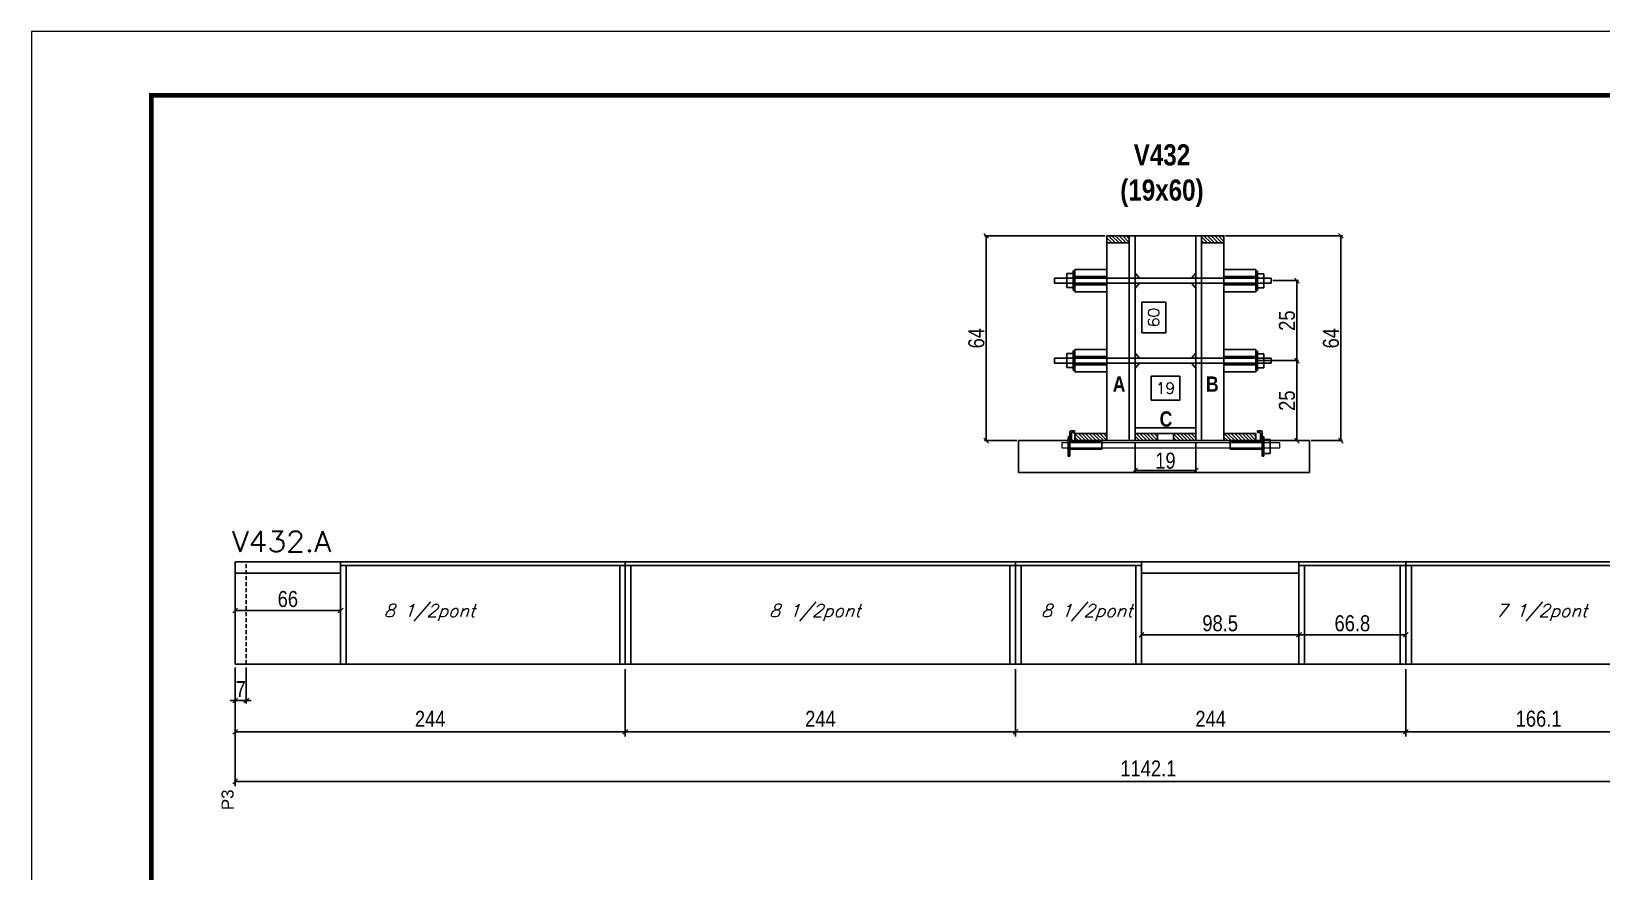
# Model space of a CAD drawing. Extents: x -3394 to 16474, y -5031 to 14397.
# Drawn here: x 4272 to 5254, y 3534 to 4059 of the extents above; entities that cross this region are included whole.
import ezdxf

# ---------------------------------------------------------------- set-up
doc = ezdxf.new("R2010")
doc.units = 0
doc.linetypes.add('DASHED', pattern=[0.75, 0.5, -0.25])
doc.linetypes.add('HIDDEN', pattern=[0.375, 0.25, -0.125])
doc.layers.get('0').update_dxf_attribs({"linetype": 'CONTINUOUS'})
doc.layers.get('Defpoints').update_dxf_attribs({"linetype": 'CONTINUOUS'})
for name, color, linetype in [('1HACHURA MADEIRAS', 1, 'CONTINUOUS'), ('barrote', 251, 'CONTINUOUS'), ('COTA', 241, 'CONTINUOUS'), ('Cota Seção (2x)', 4, 'CONTINUOUS'), ('detalhes', 4, 'CONTINUOUS'), ('NOMENCLATURA', 7, 'CONTINUOUS'), ('Painéis', 200, 'CONTINUOUS'), ('presilha', 1, 'CONTINUOUS'), ('SARR_2.2x10', 60, 'CONTINUOUS'), ('SARR_2.2x7', 40, 'CONTINUOUS'), ('SARR_3.5x7', 81, 'CONTINUOUS'), ('texto', 7, 'CONTINUOUS'), ('Tubo de PVC', 51, 'CONTINUOUS')]:
    doc.layers.add(name, color=color, linetype=linetype)
for name, color, linetype, lineweight in [('CONCRETO', 251, 'CONTINUOUS', 25), ('Folhas', 255, 'CONTINUOUS', 9), ('SARRAFO DE PRESSAO', 251, 'DASHED', 9), ('SCO-___-LAJ', 2, 'CONTINUOUS', 0), ('Texto Seção', 7, 'CONTINUOUS', 15)]:
    doc.layers.add(name, color=color, linetype=linetype, lineweight=lineweight)
doc.styles.add('ARIAL', font='arial.ttf')
doc.styles.add('COTA TECNICA', font='techl___.ttf', dxfattribs={"height": 10})
doc.styles.add('COTA TECNICA 2X', font='techl___.ttf', dxfattribs={"height": 10})
doc.styles.add('REGUA-120', font='ROMANS.shx', dxfattribs={"height": 15})
doc.styles.add('ROMANS', font='romans.shx')
doc.styles.add('TECNICA', font='techb___.ttf', dxfattribs={"height": 10})
doc.dimstyles.new('Cota Seção interna', dxfattribs={"dimtxt": 7, "dimasz": 6, "dimexe": 0.18, "dimexo": 2, "dimgap": -4, "dimtad": 3, "dimdec": 1, "dimlfac": 0.5, "dimzin": 12, "dimdsep": 46, "dimtxsty": 'ROMANS', "dimblk": 'ARCHTICK', "dimcen": 0.09, "dimse1": 1, "dimse2": 1, "dimsd1": 1, "dimsd2": 1, "dimclrd": 180, "dimclre": 5, "dimclrt": 1, "dimadec": 0, "dimazin": 3, "dimtfac": 1, "dimtdec": 1, "dimtofl": 0, "dimtmove": 0, "dimatfit": 3, "dimldrblk": 'ARCHTICK', "dimfxl": 1, "dimtolj": 1, "dimtzin": 0, "dimarcsym": 0})
doc.dimstyles.new('PAINEL', dxfattribs={"dimtxt": 10, "dimasz": 3, "dimexe": 3, "dimexo": 3, "dimgap": 3, "dimtad": 1, "dimdec": 1, "dimzin": 12, "dimdsep": 46, "dimtxsty": 'COTA TECNICA', "dimblk1": 'OBLIQUE', "dimblk2": 'OBLIQUE', "dimsah": 1, "dimcen": 0.9, "dimclrd": 4, "dimclre": 4, "dimclrt": 240, "dimadec": 1, "dimazin": 3, "dimtfac": 1, "dimtdec": 1, "dimtmove": 0, "dimatfit": 3, "dimfxl": 1, "dimtolj": 1, "dimtzin": 12, "dimarcsym": 0})
doc.dimstyles.new('SECAO', dxfattribs={"dimscale": 0.333333, "dimtxt": 5, "dimasz": 9, "dimexe": 3, "dimexo": 3, "dimgap": 3, "dimtad": 1, "dimdec": 1, "dimlfac": 0.5, "dimzin": 12, "dimdsep": 46, "dimtxsty": 'COTA TECNICA 2X', "dimblk1": 'OBLIQUE', "dimblk2": 'OBLIQUE', "dimsah": 1, "dimcen": 0.9, "dimclrd": 4, "dimclre": 4, "dimclrt": 240, "dimadec": 1, "dimazin": 3, "dimtfac": 1, "dimtdec": 1, "dimtmove": 0, "dimatfit": 3, "dimfxl": 1, "dimtolj": 1, "dimtzin": 12, "dimarcsym": 0})

# ---------------------------------------------------------------- blocks, each defined once
blk = doc.blocks.new('9999999999')
at = {"layer": 'Folhas'}
blk.add_lwpolyline([(98138.98, 34190.21), (99623.98, 34190.21), (99623.98, 35240.21), (98138.98, 35240.21)], close=True, dxfattribs=at)
at = {"layer": 'Folhas', "color": 30, "const_width": 3}
blk.add_lwpolyline([(98213.98, 34230.21), (99583.98, 34230.21), (99583.98, 35200.21), (98213.98, 35200.21)], close=True, dxfattribs=at)
blk = doc.blocks.new('_Oblique')
at = {"color": 0, "linetype": 'ByBlock', "lineweight": -2}
blk.add_line((-0.5, -0.5), (0.5, 0.5), dxfattribs=at)
blk = doc.blocks.new('*D1000')
at = {"layer": 'COTA', "color": 4, "linetype": 'ByBlock', "lineweight": -2, "transparency": 16777216}
for p, q in [((4399.56, 3660.91), (4399.56, 3618.75)), ((4643.56, 3660.91), (4643.56, 3618.75)), ((4399.56, 3621.75), (4643.56, 3621.75))]:
    blk.add_line(p, q, dxfattribs=at)
at = {"layer": 'Defpoints', "color": 0, "linetype": 'ByBlock', "transparency": 16777216}
for p in [(4399.56, 3663.91), (4643.56, 3663.91), (4643.56, 3621.75)]:
    blk.add_point(p, dxfattribs=at)
at = {"layer": 'COTA', "color": 4, "linetype": 'ByBlock', "lineweight": -2, "transparency": 16777216, "xscale": 3, "yscale": 3, "zscale": 3, "rotation": 180}
blk.add_blockref('_Oblique', (4399.56, 3621.75), dxfattribs=at)
at = {"layer": 'COTA', "color": 4, "linetype": 'ByBlock', "lineweight": -2, "transparency": 16777216, "xscale": 3, "yscale": 3, "zscale": 3}
blk.add_blockref('_Oblique', (4643.56, 3621.75), dxfattribs=at)
at = {"layer": 'COTA', "color": 240, "linetype": 'ByBlock', "transparency": 16777216, "insert": (4521.56, 3629.83), "char_height": 10, "attachment_point": 5, "style": 'COTA TECNICA'}
blk.add_mtext('\\A1;244', dxfattribs=at)
blk = doc.blocks.new('*D1001')
at = {"layer": 'COTA', "color": 4, "linetype": 'ByBlock', "lineweight": -2, "transparency": 16777216}
for p, q in [((4643.56, 3660.91), (4643.56, 3618.75)), ((4887.56, 3660.91), (4887.56, 3618.75)), ((4643.56, 3621.75), (4887.56, 3621.75))]:
    blk.add_line(p, q, dxfattribs=at)
at = {"layer": 'Defpoints', "color": 0, "linetype": 'ByBlock', "transparency": 16777216}
for p in [(4643.56, 3663.91), (4887.56, 3663.91), (4887.56, 3621.75)]:
    blk.add_point(p, dxfattribs=at)
at = {"layer": 'COTA', "color": 4, "linetype": 'ByBlock', "lineweight": -2, "transparency": 16777216, "xscale": 3, "yscale": 3, "zscale": 3, "rotation": 180}
blk.add_blockref('_Oblique', (4643.56, 3621.75), dxfattribs=at)
at = {"layer": 'COTA', "color": 4, "linetype": 'ByBlock', "lineweight": -2, "transparency": 16777216, "xscale": 3, "yscale": 3, "zscale": 3}
blk.add_blockref('_Oblique', (4887.56, 3621.75), dxfattribs=at)
at = {"layer": 'COTA', "color": 240, "linetype": 'ByBlock', "transparency": 16777216, "insert": (4765.56, 3629.83), "char_height": 10, "attachment_point": 5, "style": 'COTA TECNICA'}
blk.add_mtext('\\A1;244', dxfattribs=at)
blk = doc.blocks.new('*D1002')
at = {"layer": 'COTA', "color": 4, "linetype": 'ByBlock', "lineweight": -2, "transparency": 16777216}
for p, q in [((4399.56, 3660.91), (4399.56, 3587.76)), ((5541.66, 3660.91), (5541.66, 3587.76)), ((4399.56, 3590.76), (5541.66, 3590.76))]:
    blk.add_line(p, q, dxfattribs=at)
at = {"layer": 'Defpoints', "color": 0, "linetype": 'ByBlock', "transparency": 16777216}
for p in [(4399.56, 3663.91), (5541.66, 3663.91), (5541.66, 3590.76)]:
    blk.add_point(p, dxfattribs=at)
at = {"layer": 'COTA', "color": 4, "linetype": 'ByBlock', "lineweight": -2, "transparency": 16777216, "xscale": 3, "yscale": 3, "zscale": 3, "rotation": 180}
blk.add_blockref('_Oblique', (4399.56, 3590.76), dxfattribs=at)
at = {"layer": 'COTA', "color": 4, "linetype": 'ByBlock', "lineweight": -2, "transparency": 16777216, "xscale": 3, "yscale": 3, "zscale": 3}
blk.add_blockref('_Oblique', (5541.66, 3590.76), dxfattribs=at)
at = {"layer": 'COTA', "color": 240, "linetype": 'ByBlock', "transparency": 16777216, "insert": (4970.61, 3598.83), "char_height": 10, "attachment_point": 5, "style": 'COTA TECNICA'}
blk.add_mtext('\\A1;1142.1', dxfattribs=at)
blk = doc.blocks.new('*D1003')
at = {"layer": 'COTA', "color": 4, "linetype": 'ByBlock', "lineweight": -2, "transparency": 16777216}
for p, q in [((5131.56, 3660.91), (5131.56, 3618.75)), ((5297.66, 3660.91), (5297.66, 3618.75)), ((5131.56, 3621.75), (5297.66, 3621.75))]:
    blk.add_line(p, q, dxfattribs=at)
at = {"layer": 'Defpoints', "color": 0, "linetype": 'ByBlock', "transparency": 16777216}
for p in [(5131.56, 3663.91), (5297.66, 3663.91), (5297.66, 3621.75)]:
    blk.add_point(p, dxfattribs=at)
at = {"layer": 'COTA', "color": 4, "linetype": 'ByBlock', "lineweight": -2, "transparency": 16777216, "xscale": 3, "yscale": 3, "zscale": 3, "rotation": 180}
blk.add_blockref('_Oblique', (5131.56, 3621.75), dxfattribs=at)
at = {"layer": 'COTA', "color": 4, "linetype": 'ByBlock', "lineweight": -2, "transparency": 16777216, "xscale": 3, "yscale": 3, "zscale": 3}
blk.add_blockref('_Oblique', (5297.66, 3621.75), dxfattribs=at)
at = {"layer": 'COTA', "color": 240, "linetype": 'ByBlock', "transparency": 16777216, "insert": (5214.61, 3629.86), "char_height": 10, "attachment_point": 5, "style": 'COTA TECNICA'}
blk.add_mtext('\\A1;166.1', dxfattribs=at)
blk = doc.blocks.new('*D1004')
at = {"layer": 'COTA', "color": 4, "linetype": 'ByBlock', "lineweight": -2, "transparency": 16777216}
for p, q in [((4887.56, 3660.91), (4887.56, 3618.75)), ((5131.56, 3660.91), (5131.56, 3618.75)), ((4887.56, 3621.75), (5131.56, 3621.75))]:
    blk.add_line(p, q, dxfattribs=at)
at = {"layer": 'Defpoints', "color": 0, "linetype": 'ByBlock', "transparency": 16777216}
for p in [(4887.56, 3663.91), (5131.56, 3663.91), (5131.56, 3621.75)]:
    blk.add_point(p, dxfattribs=at)
at = {"layer": 'COTA', "color": 4, "linetype": 'ByBlock', "lineweight": -2, "transparency": 16777216, "xscale": 3, "yscale": 3, "zscale": 3, "rotation": 180}
blk.add_blockref('_Oblique', (4887.56, 3621.75), dxfattribs=at)
at = {"layer": 'COTA', "color": 4, "linetype": 'ByBlock', "lineweight": -2, "transparency": 16777216, "xscale": 3, "yscale": 3, "zscale": 3}
blk.add_blockref('_Oblique', (5131.56, 3621.75), dxfattribs=at)
at = {"layer": 'COTA', "color": 240, "linetype": 'ByBlock', "transparency": 16777216, "insert": (5009.56, 3629.83), "char_height": 10, "attachment_point": 5, "style": 'COTA TECNICA'}
blk.add_mtext('\\A1;244', dxfattribs=at)
blk = doc.blocks.new('*D1010')
at = {"layer": 'COTA', "color": 4, "linetype": 'Continuous', "lineweight": -2, "transparency": 16777216}
for p, q in [((4399.56, 3661.91), (4399.56, 3639.31)), ((4406.56, 3661.91), (4406.56, 3639.31)), ((4399.56, 3641.31), (4396.56, 3641.31)), ((4399.56, 3641.31), (4406.56, 3641.31)), ((4406.56, 3641.31), (4409.56, 3641.31))]:
    blk.add_line(p, q, dxfattribs=at)
at = {"layer": 'Defpoints', "color": 0, "linetype": 'Continuous', "transparency": 16777216}
for p in [(4399.56, 3663.91), (4406.56, 3663.91), (4406.56, 3641.31)]:
    blk.add_point(p, dxfattribs=at)
at = {"layer": 'COTA', "color": 4, "linetype": 'Continuous', "lineweight": -2, "transparency": 16777216, "xscale": 3, "yscale": 3, "zscale": 3}
blk.add_blockref('_Oblique', (4399.56, 3641.31), dxfattribs=at)
at = {"layer": 'COTA', "color": 4, "linetype": 'Continuous', "lineweight": -2, "transparency": 16777216, "xscale": 3, "yscale": 3, "zscale": 3, "rotation": 180}
blk.add_blockref('_Oblique', (4406.56, 3641.31), dxfattribs=at)
at = {"layer": 'COTA', "color": 240, "linetype": 'Continuous', "transparency": 16777216, "insert": (4403.06, 3648.38), "char_height": 10, "attachment_point": 5, "style": 'COTA TECNICA'}
blk.add_mtext('\\A1;7', dxfattribs=at)
blk = doc.blocks.new('*D1016')
at = {"layer": 'COTA', "color": 4, "linetype": 'Continuous', "lineweight": -2, "transparency": 16777216}
for p, q in [((5064.76, 3665.91), (5064.76, 3684.35)), ((5131.56, 3682.35), (5064.76, 3682.35)), ((5131.56, 3665.91), (5131.56, 3684.35))]:
    blk.add_line(p, q, dxfattribs=at)
at = {"layer": 'Defpoints', "color": 0, "linetype": 'Continuous', "transparency": 16777216}
for p in [(5064.76, 3682.35), (5064.76, 3663.91), (5131.56, 3663.91)]:
    blk.add_point(p, dxfattribs=at)
at = {"layer": 'COTA', "color": 4, "linetype": 'Continuous', "lineweight": -2, "transparency": 16777216, "xscale": 3, "yscale": 3, "zscale": 3, "rotation": 180}
blk.add_blockref('_Oblique', (5064.76, 3682.35), dxfattribs=at)
at = {"layer": 'COTA', "color": 4, "linetype": 'Continuous', "lineweight": -2, "transparency": 16777216, "xscale": 3, "yscale": 3, "zscale": 3}
blk.add_blockref('_Oblique', (5131.56, 3682.35), dxfattribs=at)
at = {"layer": 'COTA', "color": 240, "linetype": 'Continuous', "transparency": 16777216, "insert": (5098.16, 3689.47), "char_height": 10, "attachment_point": 5, "style": 'COTA TECNICA'}
blk.add_mtext('\\A1;66.8', dxfattribs=at)
blk = doc.blocks.new('*D1017')
at = {"layer": 'COTA', "color": 4, "linetype": 'Continuous', "lineweight": -2, "transparency": 16777216}
for p, q in [((4966.26, 3665.91), (4966.26, 3684.35)), ((5064.76, 3682.35), (4966.26, 3682.35)), ((5064.76, 3665.91), (5064.76, 3684.35))]:
    blk.add_line(p, q, dxfattribs=at)
at = {"layer": 'Defpoints', "color": 0, "linetype": 'Continuous', "transparency": 16777216}
for p in [(4966.26, 3682.35), (4966.26, 3663.91), (5064.76, 3663.91)]:
    blk.add_point(p, dxfattribs=at)
at = {"layer": 'COTA', "color": 4, "linetype": 'Continuous', "lineweight": -2, "transparency": 16777216, "xscale": 3, "yscale": 3, "zscale": 3, "rotation": 180}
blk.add_blockref('_Oblique', (4966.26, 3682.35), dxfattribs=at)
at = {"layer": 'COTA', "color": 4, "linetype": 'Continuous', "lineweight": -2, "transparency": 16777216, "xscale": 3, "yscale": 3, "zscale": 3}
blk.add_blockref('_Oblique', (5064.76, 3682.35), dxfattribs=at)
at = {"layer": 'COTA', "color": 240, "linetype": 'Continuous', "transparency": 16777216, "insert": (5015.51, 3689.49), "char_height": 10, "attachment_point": 5, "style": 'COTA TECNICA'}
blk.add_mtext('\\A1;98.5', dxfattribs=at)
blk = doc.blocks.new('*D1018')
at = {"layer": 'COTA', "color": 4, "linetype": 'Continuous', "lineweight": -2, "transparency": 16777216}
for p, q in [((4399.56, 3718.91), (4399.56, 3695.53)), ((4465.56, 3718.91), (4465.56, 3695.53)), ((4465.56, 3697.53), (4399.56, 3697.53))]:
    blk.add_line(p, q, dxfattribs=at)
at = {"layer": 'Defpoints', "color": 0, "linetype": 'Continuous', "transparency": 16777216}
for p in [(4399.56, 3720.91), (4465.56, 3720.91), (4399.56, 3697.53)]:
    blk.add_point(p, dxfattribs=at)
at = {"layer": 'COTA', "color": 4, "linetype": 'Continuous', "lineweight": -2, "transparency": 16777216, "xscale": 3, "yscale": 3, "zscale": 3, "rotation": 180}
blk.add_blockref('_Oblique', (4399.56, 3697.53), dxfattribs=at)
at = {"layer": 'COTA', "color": 4, "linetype": 'Continuous', "lineweight": -2, "transparency": 16777216, "xscale": 3, "yscale": 3, "zscale": 3}
blk.add_blockref('_Oblique', (4465.56, 3697.53), dxfattribs=at)
at = {"layer": 'COTA', "color": 240, "linetype": 'Continuous', "transparency": 16777216, "insert": (4432.56, 3704.64), "char_height": 10, "attachment_point": 5, "style": 'COTA TECNICA'}
blk.add_mtext('\\A1;66', dxfattribs=at)
blk = doc.blocks.new('*D1039')
at = {"layer": 'COTA', "color": 4, "lineweight": -2, "transparency": 16777216}
for p, q in [((4962.28, 3802.66), (4962.28, 3783.98)), ((5000.28, 3802.66), (5000.28, 3783.98)), ((4962.28, 3784.98), (5000.28, 3784.98))]:
    blk.add_line(p, q, dxfattribs=at)
at = {"layer": 'Defpoints', "color": 0, "transparency": 16777216}
for p in [(4962.28, 3803.66), (5000.28, 3803.66), (5000.28, 3784.98)]:
    blk.add_point(p, dxfattribs=at)
at = {"layer": 'COTA', "color": 4, "lineweight": -2, "transparency": 16777216, "xscale": 3, "yscale": 3, "zscale": 3, "rotation": 180}
blk.add_blockref('_Oblique', (4962.28, 3784.98), dxfattribs=at)
at = {"layer": 'COTA', "color": 4, "lineweight": -2, "transparency": 16777216, "xscale": 3, "yscale": 3, "zscale": 3}
blk.add_blockref('_Oblique', (5000.28, 3784.98), dxfattribs=at)
at = {"layer": 'COTA', "color": 240, "transparency": 16777216, "insert": (4981.28, 3791.07), "char_height": 10, "attachment_point": 5, "style": 'COTA TECNICA 2X'}
blk.add_mtext('\\A1;19', dxfattribs=at)
blk = doc.blocks.new('PRESILHA METÁLICA 1')
at = {"layer": 'presilha'}
for p, q in [((6, 15.5), (7.5, 15.5)), ((6, -2.5), (6, 15.5)), ((7.5, 10.6), (7.5, 19.9)), ((7.5, 15.5), (7.5, -2.5)), ((12, 21), (8.6, 21)), ((9, 11.6), (9, 18.9)), ((12, 19.5), (9.6, 19.5)), ((12, 21), (12, 19.5)), ((0, 13), (6, 13)), ((0, 13), (0, 0)), ((6, 0), (0, 0)), ((6, 13), (6, 0)), ((37.5, 4.1), (7.5, 4.1)), ((37.5, 11), (9.6, 11)), ((37.5, 11), (37.5, 4.1)), ((7.5, -2.5), (6, -2.5))]:
    blk.add_line(p, q, dxfattribs=at)
for centre, radius, start, end in [((8.6, 19.9), 1.14, 90, 180), ((9.6, 18.9), 0.57, 90, 180), ((9.6, 11.6), 0.57, 180, 270)]:
    blk.add_arc(centre, radius, start, end, dxfattribs=at)
blk = doc.blocks.new('PRESILHA METÁLICA 2')
at = {"layer": 'presilha'}
for p, q in [((-5.2, 23.5), (-5.2, 22)), ((-5.2, 23.5), (-1.9, 23.5)), ((-5.2, 22), (-2.8, 22)), ((-2.2, 14.1), (-2.2, 21.4)), ((0.8, 18), (-0.8, 18)), ((-0.8, 18), (-0.8, 0)), ((-0.8, 14.6), (-0.8, 22.4)), ((0.8, 0), (0.8, 18)), ((-30.8, 13.5), (-30.8, 6.6)), ((-30.8, 13.5), (-2.8, 13.5)), ((-30.8, 6.6), (-0.8, 6.6)), ((-0.8, 0), (0.8, 0))]:
    blk.add_line(p, q, dxfattribs=at)
for centre, radius, start, end in [((-2.8, 21.4), 0.57, 0, 90), ((-1.9, 22.4), 1.14, 0, 90), ((-2.8, 14.1), 0.57, 270, 0)]:
    blk.add_arc(centre, radius, start, end, dxfattribs=at)
blk = doc.blocks.new('*D1040')
at = {"layer": 'COTA', "color": 4, "lineweight": -2, "transparency": 16777216}
for p, q in [((5018.88, 3931.66), (5091.94, 3931.66)), ((5090.94, 3931.66), (5090.94, 3803.66)), ((5072.34, 3803.66), (5091.94, 3803.66))]:
    blk.add_line(p, q, dxfattribs=at)
at = {"layer": 'Defpoints', "color": 0, "transparency": 16777216}
for p in [(5017.88, 3931.66), (5071.34, 3803.66), (5090.94, 3803.66)]:
    blk.add_point(p, dxfattribs=at)
at = {"layer": 'COTA', "color": 4, "lineweight": -2, "transparency": 16777216, "xscale": 3, "yscale": 3, "zscale": 3}
for p, rotation in [((5090.94, 3931.66), 90), ((5090.94, 3803.66), 270)]:
    blk.add_blockref('_Oblique', p, dxfattribs=dict(at, rotation=rotation))
at = {"layer": 'COTA', "color": 240, "transparency": 16777216, "insert": (5084.83, 3867.66), "char_height": 10, "attachment_point": 5, "rotation": 90, "style": 'COTA TECNICA 2X'}
blk.add_mtext('\\A1;64', dxfattribs=at)
blk = doc.blocks.new('*D1041')
at = {"layer": 'Cota Seção (2x)', "color": 180, "lineweight": -2, "transparency": 16777216}
for p, q in [((4981.43, 3890.12), (4966.43, 3890.12)), ((4966.43, 3890.12), (4966.43, 3871.12)), ((4981.43, 3871.12), (4981.43, 3890.12)), ((4966.43, 3871.12), (4981.43, 3871.12))]:
    blk.add_line(p, q, dxfattribs=at)
at = {"layer": 'Defpoints', "color": 0, "transparency": 16777216}
for p in [(4962.28, 3931.66), (4985.43, 3931.66), (4969.7, 3811.66)]:
    blk.add_point(p, dxfattribs=at)
at = {"layer": 'Cota Seção (2x)', "color": 1, "transparency": 16777216, "insert": (4973.93, 3880.62), "char_height": 7, "attachment_point": 5, "rotation": 90, "style": 'ROMANS'}
blk.add_mtext('\\A1;60', dxfattribs=at)
blk = doc.blocks.new('_ArchTick')
at = {"color": 0, "linetype": 'ByBlock', "const_width": 0.15}
blk.add_lwpolyline([(-0.5, -0.5), (0.5, 0.5)], dxfattribs=at)
blk = doc.blocks.new('*D1037')
at = {"layer": 'COTA', "color": 4, "lineweight": -2, "transparency": 16777216}
for p, q in [((4943.68, 3931.66), (4868.21, 3931.66)), ((4869.21, 3803.66), (4869.21, 3931.66)), ((4888.42, 3803.66), (4868.21, 3803.66))]:
    blk.add_line(p, q, dxfattribs=at)
at = {"layer": 'Defpoints', "color": 0, "transparency": 16777216}
for p in [(4869.21, 3931.66), (4944.68, 3931.66), (4889.42, 3803.66)]:
    blk.add_point(p, dxfattribs=at)
at = {"layer": 'COTA', "color": 4, "lineweight": -2, "transparency": 16777216, "xscale": 3, "yscale": 3, "zscale": 3}
for p, rotation in [((4869.21, 3931.66), 90), ((4869.21, 3803.66), 270)]:
    blk.add_blockref('_Oblique', p, dxfattribs=dict(at, rotation=rotation))
at = {"layer": 'COTA', "color": 240, "transparency": 16777216, "insert": (4863.11, 3867.66), "char_height": 10, "attachment_point": 5, "rotation": 90, "style": 'COTA TECNICA 2X'}
blk.add_mtext('\\A1;64', dxfattribs=at)
blk = doc.blocks.new('*D1038')
at = {"layer": 'COTA', "color": 4, "lineweight": -2, "transparency": 16777216}
for p, q in [((5048.36, 3853.66), (5064.42, 3853.66)), ((5063.42, 3803.66), (5063.42, 3853.66)), ((5038.88, 3803.66), (5064.42, 3803.66))]:
    blk.add_line(p, q, dxfattribs=at)
at = {"layer": 'Defpoints', "color": 0, "transparency": 16777216}
for p in [(5047.36, 3853.66), (5063.42, 3853.66), (5037.88, 3803.66)]:
    blk.add_point(p, dxfattribs=at)
at = {"layer": 'COTA', "color": 4, "lineweight": -2, "transparency": 16777216, "xscale": 3, "yscale": 3, "zscale": 3}
for p, rotation in [((5063.42, 3853.66), 90), ((5063.42, 3803.66), 270)]:
    blk.add_blockref('_Oblique', p, dxfattribs=dict(at, rotation=rotation))
at = {"layer": 'COTA', "color": 240, "transparency": 16777216, "insert": (5057.31, 3828.66), "char_height": 10, "attachment_point": 5, "rotation": 90, "style": 'COTA TECNICA 2X'}
blk.add_mtext('\\A1;25', dxfattribs=at)
blk = doc.blocks.new('*D1042')
at = {"layer": 'Cota Seção (2x)', "color": 180, "lineweight": -2, "transparency": 16777216}
for p, q in [((4990.28, 3843.96), (4972.28, 3843.96)), ((4972.28, 3843.96), (4972.28, 3828.96)), ((4990.28, 3828.96), (4990.28, 3843.96)), ((4972.28, 3828.96), (4990.28, 3828.96))]:
    blk.add_line(p, q, dxfattribs=at)
at = {"layer": 'Defpoints', "color": 0, "transparency": 16777216}
for p in [(4962.28, 3824.96), (4962.28, 3811.66), (5000.28, 3811.66)]:
    blk.add_point(p, dxfattribs=at)
at = {"layer": 'Cota Seção (2x)', "color": 1, "transparency": 16777216, "insert": (4981.28, 3836.46), "char_height": 7, "attachment_point": 5, "style": 'ROMANS'}
blk.add_mtext('\\A1;19', dxfattribs=at)
blk = doc.blocks.new('*D1043')
at = {"layer": 'COTA', "color": 4, "lineweight": -2, "transparency": 16777216}
for p, q in [((5048.36, 3903.66), (5064.42, 3903.66)), ((5063.42, 3853.66), (5063.42, 3903.66)), ((5038.88, 3853.66), (5064.42, 3853.66))]:
    blk.add_line(p, q, dxfattribs=at)
at = {"layer": 'Defpoints', "color": 0, "transparency": 16777216}
for p in [(5047.36, 3903.66), (5063.42, 3903.66), (5037.88, 3853.66)]:
    blk.add_point(p, dxfattribs=at)
at = {"layer": 'COTA', "color": 4, "lineweight": -2, "transparency": 16777216, "xscale": 3, "yscale": 3, "zscale": 3}
for p, rotation in [((5063.42, 3903.66), 90), ((5063.42, 3853.66), 270)]:
    blk.add_blockref('_Oblique', p, dxfattribs=dict(at, rotation=rotation))
at = {"layer": 'COTA', "color": 240, "transparency": 16777216, "insert": (5057.31, 3878.66), "char_height": 10, "attachment_point": 5, "rotation": 90, "style": 'COTA TECNICA 2X'}
blk.add_mtext('\\A1;25', dxfattribs=at)

msp = doc.modelspace()

# ---------------------------------------------------------------- hatches: boundary and pattern name
at = {"layer": 'SARR_2.2x10'}
h = msp.add_hatch(dxfattribs=at)
h.set_pattern_fill('ANSI31', color=256, scale=0.5, angle=90)
h.set_pattern_definition([(135, (38135.707, -119708.5102), (-1.122532015, -1.122532015), [])])
h.paths.add_polyline_path([(4944.68, 3808.06), (4944.68, 3803.66), (4924.68, 3803.66), (4924.68, 3808.06)])
h = msp.add_hatch(dxfattribs=at)
h.set_pattern_fill('ANSI31', color=256, scale=0.5, angle=90)
h.set_pattern_definition([(135, (38022.507, -119708.5102), (-1.122532015, -1.122532015), [])])
h.paths.add_polyline_path([(5037.88, 3808.06), (5037.88, 3803.66), (5017.88, 3803.66), (5017.88, 3808.06)])
at = {"layer": 'SARR_2.2x7'}
h = msp.add_hatch(dxfattribs=at)
h.set_pattern_fill('ANSI31', color=256, scale=0.5, angle=90)
h.set_pattern_definition([(135, (38026.507, -119584.9102), (-1.122532015, -1.122532015), [])])
h.paths.add_polyline_path([(4958.68, 3931.66), (4958.68, 3927.26), (4944.68, 3927.26), (4944.68, 3931.66)])
h = msp.add_hatch(dxfattribs=at)
h.set_pattern_fill('ANSI31', color=256, scale=0.5, angle=90)
h.set_pattern_definition([(135, (37967.307, -119584.9102), (-1.122532015, -1.122532015), [])])
h.paths.add_polyline_path([(5017.88, 3931.66), (5017.88, 3927.26), (5003.88, 3927.26), (5003.88, 3931.66)])
h = msp.add_hatch(dxfattribs=at)
h.set_pattern_fill('ANSI31', color=256, scale=0.5, angle=90)
h.set_pattern_definition([(135, (38174.107, -119708.5102), (-1.122532015, -1.122532015), [])])
h.paths.add_polyline_path([(4976.28, 3808.06), (4976.28, 3803.66), (4962.28, 3803.66), (4962.28, 3808.06)])
h = msp.add_hatch(dxfattribs=at)
h.set_pattern_fill('ANSI31', color=256, scale=0.5, angle=90)
h.set_pattern_definition([(135, (38150.107, -119708.5102), (-1.122532015, -1.122532015), [])])
h.paths.add_polyline_path([(5000.28, 3808.06), (5000.28, 3803.66), (4986.28, 3803.66), (4986.28, 3808.06)])

# ---------------------------------------------------------------- linework, layer by layer
at = {"layer": '1HACHURA MADEIRAS', "elevation": 0}
for points in [[(4944.68, 3910.57), (4924.68, 3910.57), (4924.68, 3906.17), (4944.68, 3906.17)], [(5037.88, 3910.57), (5017.88, 3910.57), (5017.88, 3906.17), (5037.88, 3906.17)], [(4944.68, 3900.97), (4924.68, 3900.97), (4924.68, 3896.57), (4944.68, 3896.57)], [(5037.88, 3900.97), (5017.88, 3900.97), (5017.88, 3896.57), (5037.88, 3896.57)], [(4944.68, 3860.57), (4924.68, 3860.57), (4924.68, 3856.17), (4944.68, 3856.17)], [(5037.88, 3860.57), (5017.88, 3860.57), (5017.88, 3856.17), (5037.88, 3856.17)], [(4944.68, 3850.97), (4924.68, 3850.97), (4924.68, 3846.57), (4944.68, 3846.57)], [(5037.88, 3850.97), (5017.88, 3850.97), (5017.88, 3846.57), (5037.88, 3846.57)]]:
    msp.add_lwpolyline(points, close=True, dxfattribs=at)
at = {"layer": 'barrote', "elevation": 0}
msp.add_lwpolyline([(5071.34, 3783.66), (4889.42, 3783.66), (4889.42, 3803.66), (5071.34, 3803.66)], close=True, dxfattribs=at)
at = {"layer": 'CONCRETO', "linetype": 'Continuous'}
msp.add_line((4962.28, 3931.66), (5000.28, 3931.66), dxfattribs=at)
at = {"layer": 'detalhes', "color": 250}
msp.add_line((5071.34, 3783.66), (5071.34, 3803.66), dxfattribs=at)
at = {"layer": 'Painéis', "linetype": 'ByBlock'}
for p, q in [((4399.56, 3727.91), (5375.56, 3727.91)), ((4399.56, 3663.91), (4399.56, 3727.91)), ((4643.56, 3663.91), (4643.56, 3727.91)), ((4887.56, 3663.91), (4887.56, 3727.91)), ((5131.56, 3663.91), (5131.56, 3727.91)), ((4399.56, 3663.91), (5375.56, 3663.91))]:
    msp.add_line(p, q, dxfattribs=at)
at = {"layer": 'Painéis', "linetype": 'Continuous', "elevation": 0}
for points in [[(4958.68, 3803.66), (4958.68, 3931.66), (4962.28, 3931.66), (4962.28, 3803.66)], [(5003.88, 3803.66), (5003.88, 3931.66), (5000.28, 3931.66), (5000.28, 3803.66)], [(4962.28, 3811.66), (5000.28, 3811.66), (5000.28, 3808.06), (4962.28, 3808.06)]]:
    msp.add_lwpolyline(points, close=True, dxfattribs=at)
at = {"layer": 'presilha'}
for p, q in [((4919.68, 3908.09), (4923.68, 3908.09)), ((4919.68, 3908.09), (4919.68, 3899.43)), ((4923.68, 3909.76), (4924.68, 3909.76)), ((4923.68, 3897.76), (4923.68, 3909.76)), ((4923.68, 3908.09), (4923.68, 3899.43)), ((4924.68, 3909.76), (4924.68, 3897.76)), ((5038.88, 3909.57, 0), (5037.88, 3909.57, 0)), ((5037.88, 3909.57, 0), (5037.88, 3897.57, 0)), ((5038.88, 3897.57, 0), (5038.88, 3909.57, 0)), ((5042.88, 3907.9, 0), (5038.88, 3907.9, 0)), ((5038.88, 3907.9, 0), (5038.88, 3899.24, 0)), ((5042.88, 3907.9, 0), (5042.88, 3899.24, 0)), ((4923.68, 3899.43), (4919.68, 3899.43)), ((4924.68, 3897.76), (4923.68, 3897.76)), ((5038.88, 3899.24, 0), (5042.88, 3899.24, 0)), ((5037.88, 3897.57, 0), (5038.88, 3897.57, 0)), ((4923.68, 3859.76), (4924.68, 3859.76)), ((4923.68, 3847.76), (4923.68, 3859.76)), ((4924.68, 3859.76), (4924.68, 3847.76)), ((5038.88, 3859.57, 0), (5037.88, 3859.57, 0)), ((5037.88, 3859.57, 0), (5037.88, 3847.57, 0)), ((5038.88, 3847.57, 0), (5038.88, 3859.57, 0)), ((4919.68, 3858.09), (4923.68, 3858.09)), ((4919.68, 3858.09), (4919.68, 3849.43)), ((4923.68, 3849.43), (4919.68, 3849.43)), ((4923.68, 3858.09), (4923.68, 3849.43)), ((5042.88, 3857.9, 0), (5038.88, 3857.9, 0)), ((5038.88, 3857.9, 0), (5038.88, 3849.24, 0)), ((5038.88, 3849.24, 0), (5042.88, 3849.24, 0)), ((5042.88, 3857.9, 0), (5042.88, 3849.24, 0)), ((4924.68, 3847.76), (4923.68, 3847.76)), ((5037.88, 3847.57, 0), (5038.88, 3847.57, 0))]:
    msp.add_line(p, q, dxfattribs=at)
at = {"layer": 'presilha', "elevation": 0}
for points in [[(4911.9, 3905.16), (5047.36, 3905.16), (5047.36, 3902.16), (4911.9, 3902.16)], [(4911.9, 3855.16), (5047.36, 3855.16), (5047.36, 3852.16), (4911.9, 3852.16)]]:
    msp.add_lwpolyline(points, close=True, dxfattribs=at)
at = {"layer": 'SARR_2.2x10', "elevation": 0}
msp.add_lwpolyline([(4944.68, 3808.06), (4924.68, 3808.06), (4924.68, 3803.66), (4944.68, 3803.66)], close=True, dxfattribs=at)
at = {"layer": 'SARR_2.2x10'}
msp.add_lwpolyline([(5037.88, 3808.06), (5017.88, 3808.06), (5017.88, 3803.66), (5037.88, 3803.66)], close=True, dxfattribs=at)
at = {"layer": 'SARR_2.2x7', "linetype": 'HIDDEN', "ltscale": 10}
msp.add_line((4406.56, 3663.91), (4406.56, 3727.91), dxfattribs=at)
at = {"layer": 'SARR_2.2x7', "linetype": 'Continuous'}
for p, q in [((4465.56, 3725.71), (4643.56, 3725.71)), ((4643.56, 3725.71), (4887.56, 3725.71)), ((4887.56, 3725.71), (4966.26, 3725.71)), ((5064.76, 3725.71), (5131.56, 3725.71)), ((5131.56, 3725.71), (5297.66, 3725.71)), ((4399.56, 3720.91), (4465.56, 3720.91)), ((4966.26, 3720.91), (5064.76, 3720.91))]:
    msp.add_line(p, q, dxfattribs=at)
at = {"layer": 'SARR_2.2x7', "elevation": 0}
for points in [[(4944.68, 3931.66), (4958.68, 3931.66), (4958.68, 3927.26), (4944.68, 3927.26)], [(5003.88, 3931.66), (5017.88, 3931.66), (5017.88, 3927.26), (5003.88, 3927.26)], [(4976.28, 3808.06), (4962.28, 3808.06), (4962.28, 3803.66), (4976.28, 3803.66)], [(5000.28, 3808.06), (4986.28, 3808.06), (4986.28, 3803.66), (5000.28, 3803.66)]]:
    msp.add_lwpolyline(points, close=True, dxfattribs=at)
at = {"layer": 'SARR_3.5x7'}
for p, q in [((4465.56, 3727.91), (4465.56, 3663.91)), ((4469.06, 3725.71), (4469.06, 3663.91)), ((4640.06, 3725.71), (4640.06, 3663.91)), ((4643.56, 3725.71), (4643.56, 3663.91)), ((4647.06, 3725.71), (4647.06, 3663.91)), ((4884.06, 3725.71), (4884.06, 3663.91)), ((4887.56, 3725.71), (4887.56, 3663.91)), ((4891.06, 3725.71), (4891.06, 3663.91)), ((4962.76, 3725.71), (4962.76, 3663.91)), ((4966.26, 3727.91), (4966.26, 3663.91)), ((5064.76, 3727.91), (5064.76, 3663.91)), ((5068.26, 3725.71), (5068.26, 3663.91)), ((5128.06, 3725.71), (5128.06, 3663.91)), ((5131.56, 3725.71), (5131.56, 3663.91)), ((5135.06, 3725.71), (5135.06, 3663.91)), ((4465.56, 3663.91), (4469.06, 3663.91)), ((4640.06, 3663.91), (4643.56, 3663.91)), ((4643.56, 3663.91), (4647.06, 3663.91)), ((4884.06, 3663.91), (4887.56, 3663.91)), ((4887.56, 3663.91), (4891.06, 3663.91)), ((5128.06, 3663.91), (5131.56, 3663.91)), ((5131.56, 3663.91), (5135.06, 3663.91))]:
    msp.add_line(p, q, dxfattribs=at)
at = {"layer": 'SARR_3.5x7', "elevation": 0}
msp.add_lwpolyline([(4958.68, 3927.26), (4944.68, 3927.26), (4944.68, 3803.66), (4958.68, 3803.66)], close=True, dxfattribs=at)
at = {"layer": 'SARR_3.5x7'}
msp.add_lwpolyline([(5017.88, 3927.26), (5003.88, 3927.26), (5003.88, 3803.66), (5017.88, 3803.66)], close=True, dxfattribs=at)
at = {"layer": 'SCO-___-LAJ', "color": 1, "elevation": 0}
msp.add_lwpolyline([(5052.74, 3802.33), (4916.57, 3802.33), (4916.57, 3799.13), (5052.74, 3799.13)], close=True, dxfattribs=at)
at = {"layer": 'Tubo de PVC', "elevation": 0}
for points in [[(5000.28, 3908.4), (5000.28, 3898.92), (4997.48, 3902.07), (4965.08, 3902.07), (4962.28, 3898.92), (4962.28, 3908.4), (4965.08, 3905.25), (4997.48, 3905.25)], [(5000.28, 3858.4), (5000.28, 3848.92), (4997.48, 3852.07), (4965.08, 3852.07), (4962.28, 3848.92), (4962.28, 3858.4), (4965.08, 3855.25), (4997.48, 3855.25)]]:
    msp.add_lwpolyline(points, close=True, dxfattribs=at)

# ---------------------------------------------------------------- block references
at = {"layer": 'presilha', "xscale": -0.6666666666666666, "yscale": 0.6666666666666666, "zscale": 0.6666666666666666}
for name, p in [('PRESILHA METÁLICA 2', (4921.01, 3794.03)), ('PRESILHA METÁLICA 1', (5046.75, 3795.69))]:
    msp.add_blockref(name, p, dxfattribs=at)
at = {"layer": 'SARRAFO DE PRESSAO', "color": 6, "linetype": 'ByBlock'}
msp.add_blockref('9999999999', (-93866.77, -31180.83), dxfattribs=at)

# ---------------------------------------------------------------- texts
at = {"layer": 'detalhes', "style": 'TECNICA'}
for s, p in [('A', (4948.35, 3834.17)), ('B', (5006.62, 3834.17)), ('C', (4977.65, 3812.37))]:
    msp.add_text(s, height=9.6, dxfattribs=at).set_placement(p)
at = {"layer": 'NOMENCLATURA', "linetype": 'Continuous', "style": 'ARIAL'}
msp.add_text('P3', height=7.567, rotation=90, dxfattribs=at).set_placement((4398.64, 3572.75))
at = {"layer": 'NOMENCLATURA', "insert": (4979.1, 3988.85), "char_height": 13.2, "attachment_point": 2, "style": 'TECNICA'}
msp.add_mtext_dynamic_manual_height_columns('V432\\P(19x60)', width=13.2, gutter_width=1, heights=[0], dxfattribs=at)
at = {"layer": 'texto', "color": 2, "char_height": 8, "attachment_point": 5, "style": 'ROMANS'}
for s, insert in [('{\\Q19;\\C256;8 1/2pont}', (4521.06, 3696.13)), ('{\\Q19;\\C256;8 1/2pont}', (4762.06, 3696.13)), ('{\\Q19;\\C256;8 1/2pont}', (4932.03, 3696.13)), ('{\\Q19;\\C256;7 1/2pont}', (5216.36, 3696.13))]:
    msp.add_mtext(s, dxfattribs=dict(at, insert=insert))
at = {"layer": 'Texto Seção', "style": 'REGUA-120', "width": 1.05}
msp.add_text('V432.A', height=13, dxfattribs=at).set_placement((4397.56, 3734.14))

# ---------------------------------------------------------------- dimensions: what is measured, and where the dimension line sits
at = {"layer": 'COTA'}
dim = msp.add_linear_dim(base=(4869.21, 3931.66), p1=(4889.42, 3803.66), p2=(4944.68, 3931.66), angle=90, dimstyle='SECAO', dxfattribs=at)
dim.commit()
dim.dimension.update_dxf_attribs({"geometry": '*D1037', "text_midpoint": (4869.21, 3867.66), "dimtype": 160})
for base, p1, p2, picture, middle in [((5090.94, 3803.66), (5017.88, 3931.66), (5071.34, 3803.66), '*D1040', (5084.83, 3867.66)), ((5063.42, 3903.66), (5037.88, 3853.66), (5047.36, 3903.66), '*D1043', (5057.31, 3878.66)), ((5063.42, 3853.66), (5037.88, 3803.66), (5047.36, 3853.66), '*D1038', (5057.31, 3828.66))]:
    dim = msp.add_linear_dim(base=base, p1=p1, p2=p2, angle=90, dimstyle='SECAO', dxfattribs=at)
    dim.commit()
    dim.dimension.update_dxf_attribs({"geometry": picture, "text_midpoint": middle})
dim = msp.add_linear_dim(base=(5000.28, 3784.98, 0), p1=(4962.28, 3803.66), p2=(5000.28, 3803.66), dimstyle='SECAO', dxfattribs=at)
dim.commit()
dim.dimension.update_dxf_attribs({"geometry": '*D1039', "text_midpoint": (4981.28, 3784.98, 0), "dimtype": 160})
at = {"layer": 'COTA', "linetype": 'Continuous'}
for base, p1, p2, override, picture, middle in [((4399.56, 3697.53), (4465.56, 3720.91), (4399.56, 3720.91), {"dimexe": 2, "dimexo": 2, "dimgap": 2, "dimadec": 8, "dimtix": 1, "dimatfit": 2, "dimldrblk": 'Oblique'}, '*D1018', (4432.56, 3704.64)), ((4966.26, 3682.35), (5064.76, 3663.91), (4966.26, 3663.91), {"dimexe": 2, "dimexo": 2, "dimgap": 2, "dimadec": 8, "dimtix": 1, "dimtmove": 1, "dimatfit": 2, "dimldrblk": 'Oblique'}, '*D1017', (5015.51, 3689.49)), ((5064.76, 3682.35), (5131.56, 3663.91), (5064.76, 3663.91), {"dimexe": 2, "dimexo": 2, "dimgap": 2, "dimadec": 8, "dimtix": 1, "dimatfit": 2, "dimldrblk": 'Oblique'}, '*D1016', (5098.16, 3689.47)), ((4406.56, 3641.31), (4399.56, 3663.91), (4406.56, 3663.91), {"dimexe": 2, "dimexo": 2, "dimgap": 2, "dimadec": 8, "dimtix": 1, "dimatfit": 2, "dimldrblk": 'Oblique'}, '*D1010', (4403.06, 3648.38))]:
    dim = msp.add_linear_dim(base=base, p1=p1, p2=p2, dimstyle='PAINEL', override=override, dxfattribs=at)
    dim.commit()
    dim.dimension.update_dxf_attribs({"geometry": picture, "text_midpoint": middle})
at = {"layer": 'COTA', "linetype": 'ByBlock'}
for base, p1, p2, picture, middle in [((4643.56, 3621.75), (4399.56, 3663.91), (4643.56, 3663.91), '*D1000', (4521.56, 3629.83)), ((5541.66, 3590.76), (4399.56, 3663.91), (5541.66, 3663.91), '*D1002', (4970.61, 3598.83)), ((5131.56, 3621.75), (4887.56, 3663.91), (5131.56, 3663.91), '*D1004', (5009.56, 3629.83)), ((5297.66, 3621.75), (5131.56, 3663.91), (5297.66, 3663.91), '*D1003', (5214.61, 3629.86))]:
    dim = msp.add_linear_dim(base=base, p1=p1, p2=p2, dimstyle='PAINEL', dxfattribs=at)
    dim.commit()
    dim.dimension.update_dxf_attribs({"geometry": picture, "text_midpoint": middle})
dim = msp.add_linear_dim(base=(4887.56, 3621.75), p1=(4643.56, 3663.91), p2=(4887.56, 3663.91), dimstyle='PAINEL', override={"dimtmove": 1}, dxfattribs=at)
dim.commit()
dim.dimension.update_dxf_attribs({"geometry": '*D1001', "text_midpoint": (4765.56, 3629.83)})
at = {"layer": 'Cota Seção (2x)'}
dim = msp.add_linear_dim(base=(4985.43, 3931.66), p1=(4969.7, 3811.66), p2=(4962.28, 3931.66), angle=90, dimstyle='Cota Seção interna', dxfattribs=at)
dim.commit()
dim.dimension.update_dxf_attribs({"geometry": '*D1041', "text_midpoint": (4985.43, 3880.62), "dimtype": 160})
dim = msp.add_linear_dim(base=(4962.28, 3824.96), p1=(5000.28, 3811.66), p2=(4962.28, 3811.66), dimstyle='Cota Seção interna', dxfattribs=at)
dim.commit()
dim.dimension.update_dxf_attribs({"geometry": '*D1042', "text_midpoint": (4981.28, 3836.46)})

doc.saveas('drawing.dxf')
